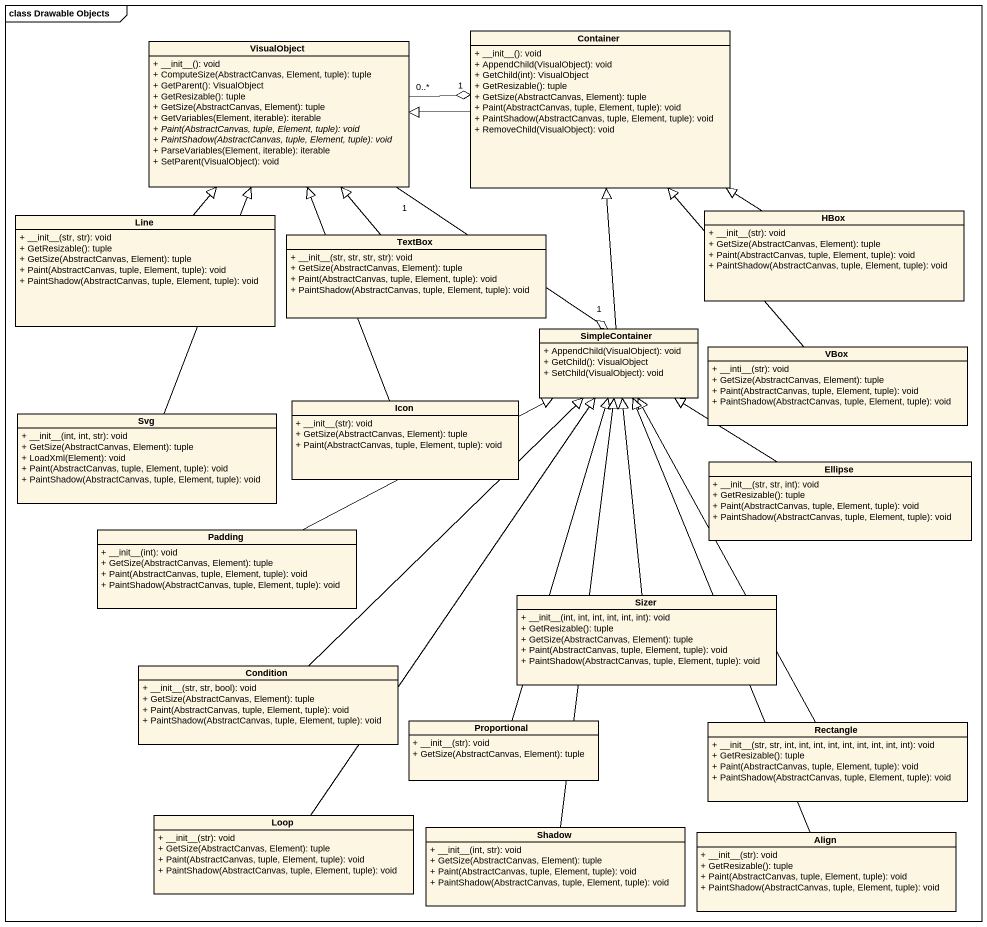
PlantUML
@startuml
mainframe class Drawable Objects
hide circle
hide empty members
skinparam classAttributeIconSize 0
class VisualObject {
  + ~__init~__(): void
  + ComputeSize(AbstractCanvas, Element, tuple): tuple
  + GetParent(): VisualObject
  + GetResizable(): tuple
  + GetSize(AbstractCanvas, Element): tuple
  + GetVariables(Element, iterable): iterable
  {abstract} + Paint(AbstractCanvas, tuple, Element, tuple): void
  {abstract} + PaintShadow(AbstractCanvas, tuple, Element, tuple): void
  + ParseVariables(Element, iterable): iterable
  + SetParent(VisualObject): void
}
class Container {
  + ~__init~__(): void
  + AppendChild(VisualObject): void
  + GetChild(int): VisualObject
  + GetResizable(): tuple
  + GetSize(AbstractCanvas, Element): tuple
  + Paint(AbstractCanvas, tuple, Element, tuple): void
  + PaintShadow(AbstractCanvas, tuple, Element, tuple): void
  + RemoveChild(VisualObject): void
}
class Line {
  + ~__init~__(str, str): void
  + GetResizable(): tuple
  + GetSize(AbstractCanvas, Element): tuple
  + Paint(AbstractCanvas, tuple, Element, tuple): void
  + PaintShadow(AbstractCanvas, tuple, Element, tuple): void
}
class HBox {
  + ~__init~__(str): void
  + GetSize(AbstractCanvas, Element): tuple
  + Paint(AbstractCanvas, tuple, Element, tuple): void
  + PaintShadow(AbstractCanvas, tuple, Element, tuple): void
}
class TextBox {
  + ~__init~__(str, str, str, str): void
  + GetSize(AbstractCanvas, Element): tuple
  + Paint(AbstractCanvas, tuple, Element, tuple): void
  + PaintShadow(AbstractCanvas, tuple, Element, tuple): void
}
class SimpleContainer {
  + AppendChild(VisualObject): void
  + GetChild(): VisualObject
  + SetChild(VisualObject): void
}
class VBox {
  + ~__inti~__(str): void
  + GetSize(AbstractCanvas, Element): tuple
  + Paint(AbstractCanvas, tuple, Element, tuple): void
  + PaintShadow(AbstractCanvas, tuple, Element, tuple): void
}
class Svg {
  + ~__init~__(int, int, str): void
  + GetSize(AbstractCanvas, Element): tuple
  + LoadXml(Element): void
  + Paint(AbstractCanvas, tuple, Element, tuple): void
  + PaintShadow(AbstractCanvas, tuple, Element, tuple): void
}
class Icon {
  + ~__init~__(str): void
  + GetSize(AbstractCanvas, Element): tuple
  + Paint(AbstractCanvas, tuple, Element, tuple): void
}
class Ellipse {
  + ~__init~__(str, str, int): void
  + GetResizable(): tuple
  + Paint(AbstractCanvas, tuple, Element, tuple): void
  + PaintShadow(AbstractCanvas, tuple, Element, tuple): void
}
class Padding {
  + ~__init~__(int): void
  + GetSize(AbstractCanvas, Element): tuple
  + Paint(AbstractCanvas, tuple, Element, tuple): void
  + PaintShadow(AbstractCanvas, tuple, Element, tuple): void
}
class Sizer {
  + ~__init~__(int, int, int, int, int, int): void
  + GetResizable(): tuple
  + GetSize(AbstractCanvas, Element): tuple
  + Paint(AbstractCanvas, tuple, Element, tuple): void
  + PaintShadow(AbstractCanvas, tuple, Element, tuple): void
}
class Condition {
  + ~__init~__(str, str, bool): void
  + GetSize(AbstractCanvas, Element): tuple
  + Paint(AbstractCanvas, tuple, Element, tuple): void
  + PaintShadow(AbstractCanvas, tuple, Element, tuple): void
}
class Proportional {
  + ~__init~__(str): void
  + GetSize(AbstractCanvas, Element): tuple
}
class "Rectangle" as Rectangle_ {
  + ~__init~__(str, str, int, int, int, int, int, int, int, int, int): void
  + GetResizable(): tuple
  + Paint(AbstractCanvas, tuple, Element, tuple): void
  + PaintShadow(AbstractCanvas, tuple, Element, tuple): void
}
class "Loop" as Loop_ {
  + ~__init~__(str): void
  + GetSize(AbstractCanvas, Element): tuple
  + Paint(AbstractCanvas, tuple, Element, tuple): void
  + PaintShadow(AbstractCanvas, tuple, Element, tuple): void
}
class Shadow {
  + ~__init~__(int, str): void
  + GetSize(AbstractCanvas, Element): tuple
  + Paint(AbstractCanvas, tuple, Element, tuple): void
  + PaintShadow(AbstractCanvas, tuple, Element, tuple): void
}
class Align {
  + ~__init~__(str): void
  + GetResizable(): tuple
  + Paint(AbstractCanvas, tuple, Element, tuple): void
  + PaintShadow(AbstractCanvas, tuple, Element, tuple): void
}
VisualObject "0..*" -right-o "1" Container
VisualObject "1" --o "1" SimpleContainer
Container -left-|> VisualObject
Line -up-|> VisualObject
HBox -up-|> Container
TextBox -up-|> VisualObject
SimpleContainer -up-|> Container
VBox -up-|> Container
Svg -up-|> VisualObject
Icon -up-|> VisualObject
Ellipse -up-|> SimpleContainer
Padding -right-|> SimpleContainer
Sizer -up-|> SimpleContainer
Condition -up-|> SimpleContainer
Proportional -up-|> SimpleContainer
Rectangle_ -up-|> SimpleContainer
Loop_ -up-|> SimpleContainer
Shadow -up-|> SimpleContainer
Align -up-|> SimpleContainer
@enduml
